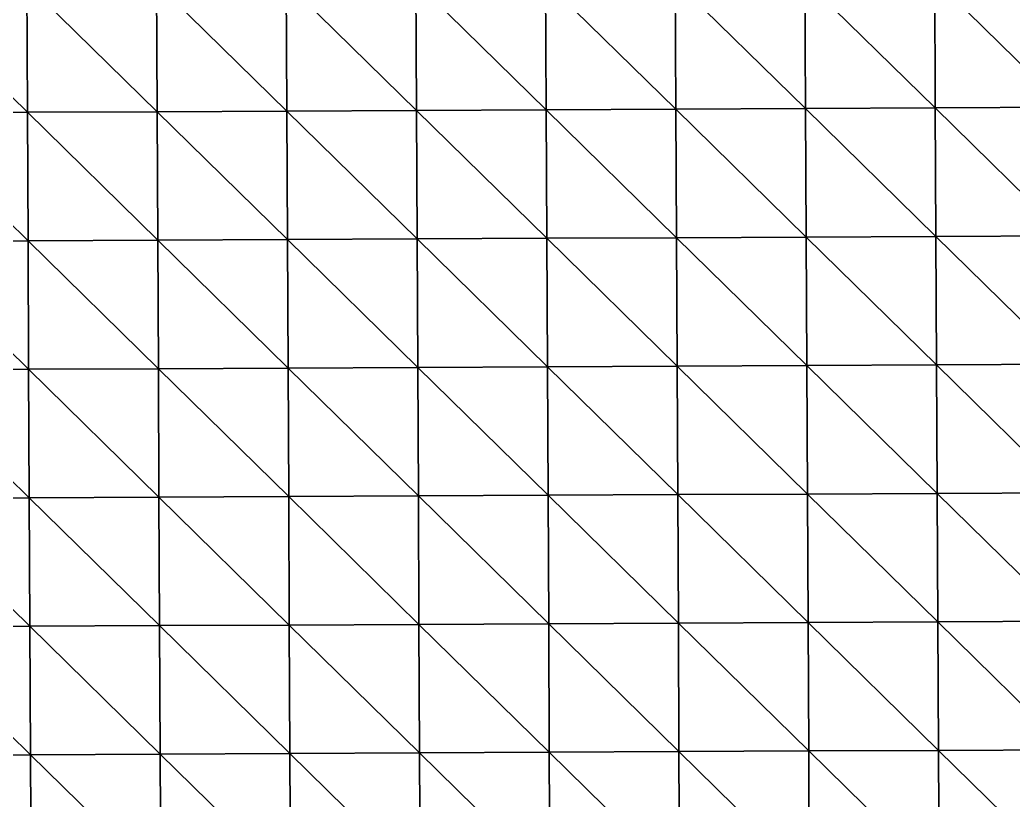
# Model space of a CAD drawing. Extents: x -372 to 678, y -263 to 741.
# Drawn here: x 349.6 to 445.8, y 287 to 362.5 of the extents above; entities that cross this region are included whole.
import ezdxf

# ---------------------------------------------------------------- set-up
doc = ezdxf.new("R2010")
doc.units = 0
doc.header["$LTSCALE"] = 0.0254
doc.layers.get('0').update_dxf_attribs({"linetype": 'CONTINUOUS'})
doc.layers.add('LOCATION_SNAPSHOT', color=144, linetype='CONTINUOUS')
doc.layers.add('LOCATION_TERRAIN', color=36, linetype='CONTINUOUS')

# ---------------------------------------------------------------- blocks, each defined once
blk = doc.blocks.new('LOCATION_SNAPSHOT_1')
at = {"color": 8}
mesh = blk.add_polyface(dxfattribs=at)
corners = [(-63.49, 214.773), (675.116, 740.668), (-66.007, 737.092), (677.638, 218.347)]
mesh.append_faces([[corners[k] for k in face] for face in [(0, 1, 2), (1, 0, 3)]], dxfattribs={"vtx0": -1, "color": 8})
blk = doc.blocks.new('LOCATION_TERRAIN_1')
at = {"color": 8}
mesh = blk.add_polyface(dxfattribs=at)
corners = [(350.379, 353.569, 7.338), (350.319, 366.005, 7.574), (337.757, 365.945, 7.073)]
mesh.append_faces([[corners[k] for k in face] for face in [(0, 1, 2)]], dxfattribs={"color": 8})
mesh = blk.add_polyface(dxfattribs=at)
corners = [(350.379, 353.569, 7.338), (337.757, 365.945, 7.073), (337.817, 353.508, 7.054)]
mesh.append_faces([[corners[k] for k in face] for face in [(0, 1, 2)]], dxfattribs={"color": 8})
mesh = blk.add_polyface(dxfattribs=at)
corners = [(362.94, 353.63, 7.595), (362.88, 366.066, 8.171), (350.319, 366.005, 7.574)]
mesh.append_faces([[corners[k] for k in face] for face in [(0, 1, 2)]], dxfattribs={"color": 8})
mesh = blk.add_polyface(dxfattribs=at)
corners = [(362.94, 353.63, 7.595), (350.319, 366.005, 7.574), (350.379, 353.569, 7.338)]
mesh.append_faces([[corners[k] for k in face] for face in [(0, 1, 2)]], dxfattribs={"color": 8})
mesh = blk.add_polyface(dxfattribs=at)
corners = [(375.502, 353.69, 7.833), (375.442, 366.126, 8.843), (362.88, 366.066, 8.171)]
mesh.append_faces([[corners[k] for k in face] for face in [(0, 1, 2)]], dxfattribs={"color": 8})
mesh = blk.add_polyface(dxfattribs=at)
corners = [(375.502, 353.69, 7.833), (362.88, 366.066, 8.171), (362.94, 353.63, 7.595)]
mesh.append_faces([[corners[k] for k in face] for face in [(0, 1, 2)]], dxfattribs={"color": 8})
mesh = blk.add_polyface(dxfattribs=at)
corners = [(388.063, 353.751, 8.07), (388.003, 366.187, 9.514), (375.442, 366.126, 8.843)]
mesh.append_faces([[corners[k] for k in face] for face in [(0, 1, 2)]], dxfattribs={"color": 8})
mesh = blk.add_polyface(dxfattribs=at)
corners = [(388.063, 353.751, 8.07), (375.442, 366.126, 8.843), (375.502, 353.69, 7.833)]
mesh.append_faces([[corners[k] for k in face] for face in [(0, 1, 2)]], dxfattribs={"color": 8})
mesh = blk.add_polyface(dxfattribs=at)
corners = [(400.625, 353.811, 8.713), (400.565, 366.248, 10.357), (388.003, 366.187, 9.514)]
mesh.append_faces([[corners[k] for k in face] for face in [(0, 1, 2)]], dxfattribs={"color": 8})
mesh = blk.add_polyface(dxfattribs=at)
corners = [(400.625, 353.811, 8.713), (388.003, 366.187, 9.514), (388.063, 353.751, 8.07)]
mesh.append_faces([[corners[k] for k in face] for face in [(0, 1, 2)]], dxfattribs={"color": 8})
mesh = blk.add_polyface(dxfattribs=at)
corners = [(413.186, 353.872, 9.703), (413.126, 366.308, 11.347), (400.565, 366.248, 10.357)]
mesh.append_faces([[corners[k] for k in face] for face in [(0, 1, 2)]], dxfattribs={"color": 8})
mesh = blk.add_polyface(dxfattribs=at)
corners = [(413.186, 353.872, 9.703), (400.565, 366.248, 10.357), (400.625, 353.811, 8.713)]
mesh.append_faces([[corners[k] for k in face] for face in [(0, 1, 2)]], dxfattribs={"color": 8})
mesh = blk.add_polyface(dxfattribs=at)
corners = [(425.748, 353.933, 10.693), (425.688, 366.369, 12.337), (413.126, 366.308, 11.347)]
mesh.append_faces([[corners[k] for k in face] for face in [(0, 1, 2)]], dxfattribs={"color": 8})
mesh = blk.add_polyface(dxfattribs=at)
corners = [(425.748, 353.933, 10.693), (413.126, 366.308, 11.347), (413.186, 353.872, 9.703)]
mesh.append_faces([[corners[k] for k in face] for face in [(0, 1, 2)]], dxfattribs={"color": 8})
mesh = blk.add_polyface(dxfattribs=at)
corners = [(438.309, 353.993, 11.562), (438.249, 366.429, 12.986), (425.688, 366.369, 12.337)]
mesh.append_faces([[corners[k] for k in face] for face in [(0, 1, 2)]], dxfattribs={"color": 8})
mesh = blk.add_polyface(dxfattribs=at)
corners = [(438.309, 353.993, 11.562), (425.688, 366.369, 12.337), (425.748, 353.933, 10.693)]
mesh.append_faces([[corners[k] for k in face] for face in [(0, 1, 2)]], dxfattribs={"color": 8})
mesh = blk.add_polyface(dxfattribs=at)
corners = [(450.871, 354.054, 12.315), (450.811, 366.49, 13.304), (438.249, 366.429, 12.986)]
mesh.append_faces([[corners[k] for k in face] for face in [(0, 1, 2)]], dxfattribs={"color": 8})
mesh = blk.add_polyface(dxfattribs=at)
corners = [(450.871, 354.054, 12.315), (438.249, 366.429, 12.986), (438.309, 353.993, 11.562)]
mesh.append_faces([[corners[k] for k in face] for face in [(0, 1, 2)]], dxfattribs={"color": 8})
mesh = blk.add_polyface(dxfattribs=at)
corners = [(450.931, 341.618, 11.325), (450.871, 354.054, 12.315), (438.309, 353.993, 11.562)]
mesh.append_faces([[corners[k] for k in face] for face in [(0, 1, 2)]], dxfattribs={"color": 8})
mesh = blk.add_polyface(dxfattribs=at)
corners = [(350.439, 341.133, 7.103), (350.379, 353.569, 7.338), (337.817, 353.508, 7.054)]
mesh.append_faces([[corners[k] for k in face] for face in [(0, 1, 2)]], dxfattribs={"color": 8})
mesh = blk.add_polyface(dxfattribs=at)
corners = [(350.439, 341.133, 7.103), (337.817, 353.508, 7.054), (337.877, 341.072, 7.036)]
mesh.append_faces([[corners[k] for k in face] for face in [(0, 1, 2)]], dxfattribs={"color": 8})
mesh = blk.add_polyface(dxfattribs=at)
corners = [(363, 341.193, 7.019), (362.94, 353.63, 7.595), (350.379, 353.569, 7.338)]
mesh.append_faces([[corners[k] for k in face] for face in [(0, 1, 2)]], dxfattribs={"color": 8})
mesh = blk.add_polyface(dxfattribs=at)
corners = [(363, 341.193, 7.019), (350.379, 353.569, 7.338), (350.439, 341.133, 7.103)]
mesh.append_faces([[corners[k] for k in face] for face in [(0, 1, 2)]], dxfattribs={"color": 8})
mesh = blk.add_polyface(dxfattribs=at)
corners = [(375.562, 341.254, 6.822), (375.502, 353.69, 7.833), (362.94, 353.63, 7.595)]
mesh.append_faces([[corners[k] for k in face] for face in [(0, 1, 2)]], dxfattribs={"color": 8})
mesh = blk.add_polyface(dxfattribs=at)
corners = [(375.562, 341.254, 6.822), (362.94, 353.63, 7.595), (363, 341.193, 7.019)]
mesh.append_faces([[corners[k] for k in face] for face in [(0, 1, 2)]], dxfattribs={"color": 8})
mesh = blk.add_polyface(dxfattribs=at)
corners = [(388.123, 341.315, 6.625), (388.063, 353.751, 8.07), (375.502, 353.69, 7.833)]
mesh.append_faces([[corners[k] for k in face] for face in [(0, 1, 2)]], dxfattribs={"color": 8})
mesh = blk.add_polyface(dxfattribs=at)
corners = [(388.123, 341.315, 6.625), (375.502, 353.69, 7.833), (375.562, 341.254, 6.822)]
mesh.append_faces([[corners[k] for k in face] for face in [(0, 1, 2)]], dxfattribs={"color": 8})
mesh = blk.add_polyface(dxfattribs=at)
corners = [(400.685, 341.375, 7.069), (400.625, 353.811, 8.713), (388.063, 353.751, 8.07)]
mesh.append_faces([[corners[k] for k in face] for face in [(0, 1, 2)]], dxfattribs={"color": 8})
mesh = blk.add_polyface(dxfattribs=at)
corners = [(400.685, 341.375, 7.069), (388.063, 353.751, 8.07), (388.123, 341.315, 6.625)]
mesh.append_faces([[corners[k] for k in face] for face in [(0, 1, 2)]], dxfattribs={"color": 8})
mesh = blk.add_polyface(dxfattribs=at)
corners = [(413.246, 341.436, 8.059), (413.186, 353.872, 9.703), (400.625, 353.811, 8.713)]
mesh.append_faces([[corners[k] for k in face] for face in [(0, 1, 2)]], dxfattribs={"color": 8})
mesh = blk.add_polyface(dxfattribs=at)
corners = [(413.246, 341.436, 8.059), (400.625, 353.811, 8.713), (400.685, 341.375, 7.069)]
mesh.append_faces([[corners[k] for k in face] for face in [(0, 1, 2)]], dxfattribs={"color": 8})
mesh = blk.add_polyface(dxfattribs=at)
corners = [(425.808, 341.496, 9.049), (425.748, 353.933, 10.693), (413.186, 353.872, 9.703)]
mesh.append_faces([[corners[k] for k in face] for face in [(0, 1, 2)]], dxfattribs={"color": 8})
mesh = blk.add_polyface(dxfattribs=at)
corners = [(425.808, 341.496, 9.049), (413.186, 353.872, 9.703), (413.246, 341.436, 8.059)]
mesh.append_faces([[corners[k] for k in face] for face in [(0, 1, 2)]], dxfattribs={"color": 8})
mesh = blk.add_polyface(dxfattribs=at)
corners = [(438.369, 341.557, 10.139), (438.309, 353.993, 11.562), (425.748, 353.933, 10.693)]
mesh.append_faces([[corners[k] for k in face] for face in [(0, 1, 2)]], dxfattribs={"color": 8})
mesh = blk.add_polyface(dxfattribs=at)
corners = [(438.369, 341.557, 10.139), (425.748, 353.933, 10.693), (425.808, 341.496, 9.049)]
mesh.append_faces([[corners[k] for k in face] for face in [(0, 1, 2)]], dxfattribs={"color": 8})
mesh = blk.add_polyface(dxfattribs=at)
corners = [(450.931, 341.618, 11.325), (438.309, 353.993, 11.562), (438.369, 341.557, 10.139)]
mesh.append_faces([[corners[k] for k in face] for face in [(0, 1, 2)]], dxfattribs={"color": 8})
mesh = blk.add_polyface(dxfattribs=at)
corners = [(438.429, 329.121, 9.436), (438.369, 341.557, 10.139), (425.808, 341.496, 9.049)]
mesh.append_faces([[corners[k] for k in face] for face in [(0, 1, 2)]], dxfattribs={"color": 8})
mesh = blk.add_polyface(dxfattribs=at)
corners = [(450.991, 329.181, 10.68), (450.931, 341.618, 11.325), (438.369, 341.557, 10.139)]
mesh.append_faces([[corners[k] for k in face] for face in [(0, 1, 2)]], dxfattribs={"color": 8})
mesh = blk.add_polyface(dxfattribs=at)
corners = [(450.991, 329.181, 10.68), (438.369, 341.557, 10.139), (438.429, 329.121, 9.436)]
mesh.append_faces([[corners[k] for k in face] for face in [(0, 1, 2)]], dxfattribs={"color": 8})
mesh = blk.add_polyface(dxfattribs=at)
corners = [(350.499, 328.697, 7.194), (350.439, 341.133, 7.103), (337.877, 341.072, 7.036)]
mesh.append_faces([[corners[k] for k in face] for face in [(0, 1, 2)]], dxfattribs={"color": 8})
mesh = blk.add_polyface(dxfattribs=at)
corners = [(350.499, 328.697, 7.194), (337.877, 341.072, 7.036), (337.937, 328.636, 7.043)]
mesh.append_faces([[corners[k] for k in face] for face in [(0, 1, 2)]], dxfattribs={"color": 8})
mesh = blk.add_polyface(dxfattribs=at)
corners = [(363.06, 328.757, 7.113), (363, 341.193, 7.019), (350.439, 341.133, 7.103)]
mesh.append_faces([[corners[k] for k in face] for face in [(0, 1, 2)]], dxfattribs={"color": 8})
mesh = blk.add_polyface(dxfattribs=at)
corners = [(363.06, 328.757, 7.113), (350.439, 341.133, 7.103), (350.499, 328.697, 7.194)]
mesh.append_faces([[corners[k] for k in face] for face in [(0, 1, 2)]], dxfattribs={"color": 8})
mesh = blk.add_polyface(dxfattribs=at)
corners = [(375.622, 328.818, 6.858), (375.562, 341.254, 6.822), (363, 341.193, 7.019)]
mesh.append_faces([[corners[k] for k in face] for face in [(0, 1, 2)]], dxfattribs={"color": 8})
mesh = blk.add_polyface(dxfattribs=at)
corners = [(375.622, 328.818, 6.858), (363, 341.193, 7.019), (363.06, 328.757, 7.113)]
mesh.append_faces([[corners[k] for k in face] for face in [(0, 1, 2)]], dxfattribs={"color": 8})
mesh = blk.add_polyface(dxfattribs=at)
corners = [(388.183, 328.878, 6.604), (388.123, 341.315, 6.625), (375.562, 341.254, 6.822)]
mesh.append_faces([[corners[k] for k in face] for face in [(0, 1, 2)]], dxfattribs={"color": 8})
mesh = blk.add_polyface(dxfattribs=at)
corners = [(388.183, 328.878, 6.604), (375.562, 341.254, 6.822), (375.622, 328.818, 6.858)]
mesh.append_faces([[corners[k] for k in face] for face in [(0, 1, 2)]], dxfattribs={"color": 8})
mesh = blk.add_polyface(dxfattribs=at)
corners = [(400.745, 328.939, 6.898), (400.685, 341.375, 7.069), (388.123, 341.315, 6.625)]
mesh.append_faces([[corners[k] for k in face] for face in [(0, 1, 2)]], dxfattribs={"color": 8})
mesh = blk.add_polyface(dxfattribs=at)
corners = [(400.745, 328.939, 6.898), (388.123, 341.315, 6.625), (388.183, 328.878, 6.604)]
mesh.append_faces([[corners[k] for k in face] for face in [(0, 1, 2)]], dxfattribs={"color": 8})
mesh = blk.add_polyface(dxfattribs=at)
corners = [(413.306, 329, 7.663), (413.246, 341.436, 8.059), (400.685, 341.375, 7.069)]
mesh.append_faces([[corners[k] for k in face] for face in [(0, 1, 2)]], dxfattribs={"color": 8})
mesh = blk.add_polyface(dxfattribs=at)
corners = [(413.306, 329, 7.663), (400.685, 341.375, 7.069), (400.745, 328.939, 6.898)]
mesh.append_faces([[corners[k] for k in face] for face in [(0, 1, 2)]], dxfattribs={"color": 8})
mesh = blk.add_polyface(dxfattribs=at)
corners = [(425.868, 329.06, 8.427), (425.808, 341.496, 9.049), (413.246, 341.436, 8.059)]
mesh.append_faces([[corners[k] for k in face] for face in [(0, 1, 2)]], dxfattribs={"color": 8})
mesh = blk.add_polyface(dxfattribs=at)
corners = [(425.868, 329.06, 8.427), (413.246, 341.436, 8.059), (413.306, 329, 7.663)]
mesh.append_faces([[corners[k] for k in face] for face in [(0, 1, 2)]], dxfattribs={"color": 8})
mesh = blk.add_polyface(dxfattribs=at)
corners = [(438.429, 329.121, 9.436), (425.808, 341.496, 9.049), (425.868, 329.06, 8.427)]
mesh.append_faces([[corners[k] for k in face] for face in [(0, 1, 2)]], dxfattribs={"color": 8})
mesh = blk.add_polyface(dxfattribs=at)
corners = [(425.928, 316.624, 8.258), (425.868, 329.06, 8.427), (413.306, 329, 7.663)]
mesh.append_faces([[corners[k] for k in face] for face in [(0, 1, 2)]], dxfattribs={"color": 8})
mesh = blk.add_polyface(dxfattribs=at)
corners = [(438.489, 316.685, 9.052), (438.429, 329.121, 9.436), (425.868, 329.06, 8.427)]
mesh.append_faces([[corners[k] for k in face] for face in [(0, 1, 2)]], dxfattribs={"color": 8})
mesh = blk.add_polyface(dxfattribs=at)
corners = [(438.489, 316.685, 9.052), (425.868, 329.06, 8.427), (425.928, 316.624, 8.258)]
mesh.append_faces([[corners[k] for k in face] for face in [(0, 1, 2)]], dxfattribs={"color": 8})
mesh = blk.add_polyface(dxfattribs=at)
corners = [(451.051, 316.745, 10.188), (450.991, 329.181, 10.68), (438.429, 329.121, 9.436)]
mesh.append_faces([[corners[k] for k in face] for face in [(0, 1, 2)]], dxfattribs={"color": 8})
mesh = blk.add_polyface(dxfattribs=at)
corners = [(451.051, 316.745, 10.188), (438.429, 329.121, 9.436), (438.489, 316.685, 9.052)]
mesh.append_faces([[corners[k] for k in face] for face in [(0, 1, 2)]], dxfattribs={"color": 8})
mesh = blk.add_polyface(dxfattribs=at)
corners = [(350.559, 316.26, 7.429), (350.499, 328.697, 7.194), (337.937, 328.636, 7.043)]
mesh.append_faces([[corners[k] for k in face] for face in [(0, 1, 2)]], dxfattribs={"color": 8})
mesh = blk.add_polyface(dxfattribs=at)
corners = [(350.559, 316.26, 7.429), (337.937, 328.636, 7.043), (337.997, 316.2, 7.062)]
mesh.append_faces([[corners[k] for k in face] for face in [(0, 1, 2)]], dxfattribs={"color": 8})
mesh = blk.add_polyface(dxfattribs=at)
corners = [(363.12, 316.321, 7.504), (363.06, 328.757, 7.113), (350.499, 328.697, 7.194)]
mesh.append_faces([[corners[k] for k in face] for face in [(0, 1, 2)]], dxfattribs={"color": 8})
mesh = blk.add_polyface(dxfattribs=at)
corners = [(363.12, 316.321, 7.504), (350.499, 328.697, 7.194), (350.559, 316.26, 7.429)]
mesh.append_faces([[corners[k] for k in face] for face in [(0, 1, 2)]], dxfattribs={"color": 8})
mesh = blk.add_polyface(dxfattribs=at)
corners = [(375.682, 316.382, 7.358), (375.622, 328.818, 6.858), (363.06, 328.757, 7.113)]
mesh.append_faces([[corners[k] for k in face] for face in [(0, 1, 2)]], dxfattribs={"color": 8})
mesh = blk.add_polyface(dxfattribs=at)
corners = [(375.682, 316.382, 7.358), (363.06, 328.757, 7.113), (363.12, 316.321, 7.504)]
mesh.append_faces([[corners[k] for k in face] for face in [(0, 1, 2)]], dxfattribs={"color": 8})
mesh = blk.add_polyface(dxfattribs=at)
corners = [(388.243, 316.442, 7.211), (388.183, 328.878, 6.604), (375.622, 328.818, 6.858)]
mesh.append_faces([[corners[k] for k in face] for face in [(0, 1, 2)]], dxfattribs={"color": 8})
mesh = blk.add_polyface(dxfattribs=at)
corners = [(388.243, 316.442, 7.211), (375.622, 328.818, 6.858), (375.682, 316.382, 7.358)]
mesh.append_faces([[corners[k] for k in face] for face in [(0, 1, 2)]], dxfattribs={"color": 8})
mesh = blk.add_polyface(dxfattribs=at)
corners = [(400.805, 316.503, 7.381), (400.745, 328.939, 6.898), (388.183, 328.878, 6.604)]
mesh.append_faces([[corners[k] for k in face] for face in [(0, 1, 2)]], dxfattribs={"color": 8})
mesh = blk.add_polyface(dxfattribs=at)
corners = [(400.805, 316.503, 7.381), (388.183, 328.878, 6.604), (388.243, 316.442, 7.211)]
mesh.append_faces([[corners[k] for k in face] for face in [(0, 1, 2)]], dxfattribs={"color": 8})
mesh = blk.add_polyface(dxfattribs=at)
corners = [(413.366, 316.563, 7.819), (413.306, 329, 7.663), (400.745, 328.939, 6.898)]
mesh.append_faces([[corners[k] for k in face] for face in [(0, 1, 2)]], dxfattribs={"color": 8})
mesh = blk.add_polyface(dxfattribs=at)
corners = [(413.366, 316.563, 7.819), (400.745, 328.939, 6.898), (400.805, 316.503, 7.381)]
mesh.append_faces([[corners[k] for k in face] for face in [(0, 1, 2)]], dxfattribs={"color": 8})
mesh = blk.add_polyface(dxfattribs=at)
corners = [(425.928, 316.624, 8.258), (413.306, 329, 7.663), (413.366, 316.563, 7.819)]
mesh.append_faces([[corners[k] for k in face] for face in [(0, 1, 2)]], dxfattribs={"color": 8})
mesh = blk.add_polyface(dxfattribs=at)
corners = [(400.865, 304.067, 7.863), (400.805, 316.503, 7.381), (388.243, 316.442, 7.211)]
mesh.append_faces([[corners[k] for k in face] for face in [(0, 1, 2)]], dxfattribs={"color": 8})
mesh = blk.add_polyface(dxfattribs=at)
corners = [(413.426, 304.127, 7.976), (413.366, 316.563, 7.819), (400.805, 316.503, 7.381)]
mesh.append_faces([[corners[k] for k in face] for face in [(0, 1, 2)]], dxfattribs={"color": 8})
mesh = blk.add_polyface(dxfattribs=at)
corners = [(413.426, 304.127, 7.976), (400.805, 316.503, 7.381), (400.865, 304.067, 7.863)]
mesh.append_faces([[corners[k] for k in face] for face in [(0, 1, 2)]], dxfattribs={"color": 8})
mesh = blk.add_polyface(dxfattribs=at)
corners = [(425.988, 304.188, 8.089), (425.928, 316.624, 8.258), (413.366, 316.563, 7.819)]
mesh.append_faces([[corners[k] for k in face] for face in [(0, 1, 2)]], dxfattribs={"color": 8})
mesh = blk.add_polyface(dxfattribs=at)
corners = [(425.988, 304.188, 8.089), (413.366, 316.563, 7.819), (413.426, 304.127, 7.976)]
mesh.append_faces([[corners[k] for k in face] for face in [(0, 1, 2)]], dxfattribs={"color": 8})
mesh = blk.add_polyface(dxfattribs=at)
corners = [(438.549, 304.248, 8.667), (438.489, 316.685, 9.052), (425.928, 316.624, 8.258)]
mesh.append_faces([[corners[k] for k in face] for face in [(0, 1, 2)]], dxfattribs={"color": 8})
mesh = blk.add_polyface(dxfattribs=at)
corners = [(438.549, 304.248, 8.667), (425.928, 316.624, 8.258), (425.988, 304.188, 8.089)]
mesh.append_faces([[corners[k] for k in face] for face in [(0, 1, 2)]], dxfattribs={"color": 8})
mesh = blk.add_polyface(dxfattribs=at)
corners = [(451.111, 304.309, 9.695), (451.051, 316.745, 10.188), (438.489, 316.685, 9.052)]
mesh.append_faces([[corners[k] for k in face] for face in [(0, 1, 2)]], dxfattribs={"color": 8})
mesh = blk.add_polyface(dxfattribs=at)
corners = [(451.111, 304.309, 9.695), (438.489, 316.685, 9.052), (438.549, 304.248, 8.667)]
mesh.append_faces([[corners[k] for k in face] for face in [(0, 1, 2)]], dxfattribs={"color": 8})
mesh = blk.add_polyface(dxfattribs=at)
corners = [(350.619, 303.824, 7.665), (350.559, 316.26, 7.429), (337.997, 316.2, 7.062)]
mesh.append_faces([[corners[k] for k in face] for face in [(0, 1, 2)]], dxfattribs={"color": 8})
mesh = blk.add_polyface(dxfattribs=at)
corners = [(350.619, 303.824, 7.665), (337.997, 316.2, 7.062), (338.057, 303.764, 7.08)]
mesh.append_faces([[corners[k] for k in face] for face in [(0, 1, 2)]], dxfattribs={"color": 8})
mesh = blk.add_polyface(dxfattribs=at)
corners = [(363.18, 303.885, 7.895), (363.12, 316.321, 7.504), (350.559, 316.26, 7.429)]
mesh.append_faces([[corners[k] for k in face] for face in [(0, 1, 2)]], dxfattribs={"color": 8})
mesh = blk.add_polyface(dxfattribs=at)
corners = [(363.18, 303.885, 7.895), (350.559, 316.26, 7.429), (350.619, 303.824, 7.665)]
mesh.append_faces([[corners[k] for k in face] for face in [(0, 1, 2)]], dxfattribs={"color": 8})
mesh = blk.add_polyface(dxfattribs=at)
corners = [(375.742, 303.945, 7.857), (375.682, 316.382, 7.358), (363.12, 316.321, 7.504)]
mesh.append_faces([[corners[k] for k in face] for face in [(0, 1, 2)]], dxfattribs={"color": 8})
mesh = blk.add_polyface(dxfattribs=at)
corners = [(375.742, 303.945, 7.857), (363.12, 316.321, 7.504), (363.18, 303.885, 7.895)]
mesh.append_faces([[corners[k] for k in face] for face in [(0, 1, 2)]], dxfattribs={"color": 8})
mesh = blk.add_polyface(dxfattribs=at)
corners = [(388.303, 304.006, 7.819), (388.243, 316.442, 7.211), (375.682, 316.382, 7.358)]
mesh.append_faces([[corners[k] for k in face] for face in [(0, 1, 2)]], dxfattribs={"color": 8})
mesh = blk.add_polyface(dxfattribs=at)
corners = [(388.303, 304.006, 7.819), (375.682, 316.382, 7.358), (375.742, 303.945, 7.857)]
mesh.append_faces([[corners[k] for k in face] for face in [(0, 1, 2)]], dxfattribs={"color": 8})
mesh = blk.add_polyface(dxfattribs=at)
corners = [(400.865, 304.067, 7.863), (388.243, 316.442, 7.211), (388.303, 304.006, 7.819)]
mesh.append_faces([[corners[k] for k in face] for face in [(0, 1, 2)]], dxfattribs={"color": 8})
mesh = blk.add_polyface(dxfattribs=at)
corners = [(388.363, 291.57, 8.427), (388.303, 304.006, 7.819), (375.742, 303.945, 7.857)]
mesh.append_faces([[corners[k] for k in face] for face in [(0, 1, 2)]], dxfattribs={"color": 8})
mesh = blk.add_polyface(dxfattribs=at)
corners = [(400.925, 291.63, 8.46), (400.865, 304.067, 7.863), (388.303, 304.006, 7.819)]
mesh.append_faces([[corners[k] for k in face] for face in [(0, 1, 2)]], dxfattribs={"color": 8})
mesh = blk.add_polyface(dxfattribs=at)
corners = [(400.925, 291.63, 8.46), (388.303, 304.006, 7.819), (388.363, 291.57, 8.427)]
mesh.append_faces([[corners[k] for k in face] for face in [(0, 1, 2)]], dxfattribs={"color": 8})
mesh = blk.add_polyface(dxfattribs=at)
corners = [(413.486, 291.691, 8.46), (413.426, 304.127, 7.976), (400.865, 304.067, 7.863)]
mesh.append_faces([[corners[k] for k in face] for face in [(0, 1, 2)]], dxfattribs={"color": 8})
mesh = blk.add_polyface(dxfattribs=at)
corners = [(413.486, 291.691, 8.46), (400.865, 304.067, 7.863), (400.925, 291.63, 8.46)]
mesh.append_faces([[corners[k] for k in face] for face in [(0, 1, 2)]], dxfattribs={"color": 8})
mesh = blk.add_polyface(dxfattribs=at)
corners = [(426.048, 291.752, 8.46), (425.988, 304.188, 8.089), (413.426, 304.127, 7.976)]
mesh.append_faces([[corners[k] for k in face] for face in [(0, 1, 2)]], dxfattribs={"color": 8})
mesh = blk.add_polyface(dxfattribs=at)
corners = [(426.048, 291.752, 8.46), (413.426, 304.127, 7.976), (413.486, 291.691, 8.46)]
mesh.append_faces([[corners[k] for k in face] for face in [(0, 1, 2)]], dxfattribs={"color": 8})
mesh = blk.add_polyface(dxfattribs=at)
corners = [(438.609, 291.812, 8.819), (438.549, 304.248, 8.667), (425.988, 304.188, 8.089)]
mesh.append_faces([[corners[k] for k in face] for face in [(0, 1, 2)]], dxfattribs={"color": 8})
mesh = blk.add_polyface(dxfattribs=at)
corners = [(438.609, 291.812, 8.819), (425.988, 304.188, 8.089), (426.048, 291.752, 8.46)]
mesh.append_faces([[corners[k] for k in face] for face in [(0, 1, 2)]], dxfattribs={"color": 8})
mesh = blk.add_polyface(dxfattribs=at)
corners = [(451.171, 291.873, 9.526), (451.111, 304.309, 9.695), (438.549, 304.248, 8.667)]
mesh.append_faces([[corners[k] for k in face] for face in [(0, 1, 2)]], dxfattribs={"color": 8})
mesh = blk.add_polyface(dxfattribs=at)
corners = [(451.171, 291.873, 9.526), (438.549, 304.248, 8.667), (438.609, 291.812, 8.819)]
mesh.append_faces([[corners[k] for k in face] for face in [(0, 1, 2)]], dxfattribs={"color": 8})
mesh = blk.add_polyface(dxfattribs=at)
corners = [(350.679, 291.388, 7.931), (350.619, 303.824, 7.665), (338.057, 303.764, 7.08)]
mesh.append_faces([[corners[k] for k in face] for face in [(0, 1, 2)]], dxfattribs={"color": 8})
mesh = blk.add_polyface(dxfattribs=at)
corners = [(350.679, 291.388, 7.931), (338.057, 303.764, 7.08), (338.117, 291.327, 7.2)]
mesh.append_faces([[corners[k] for k in face] for face in [(0, 1, 2)]], dxfattribs={"color": 8})
mesh = blk.add_polyface(dxfattribs=at)
corners = [(363.24, 291.449, 8.285), (363.18, 303.885, 7.895), (350.619, 303.824, 7.665)]
mesh.append_faces([[corners[k] for k in face] for face in [(0, 1, 2)]], dxfattribs={"color": 8})
mesh = blk.add_polyface(dxfattribs=at)
corners = [(363.24, 291.449, 8.285), (350.619, 303.824, 7.665), (350.679, 291.388, 7.931)]
mesh.append_faces([[corners[k] for k in face] for face in [(0, 1, 2)]], dxfattribs={"color": 8})
mesh = blk.add_polyface(dxfattribs=at)
corners = [(375.802, 291.509, 8.356), (375.742, 303.945, 7.857), (363.18, 303.885, 7.895)]
mesh.append_faces([[corners[k] for k in face] for face in [(0, 1, 2)]], dxfattribs={"color": 8})
mesh = blk.add_polyface(dxfattribs=at)
corners = [(375.802, 291.509, 8.356), (363.18, 303.885, 7.895), (363.24, 291.449, 8.285)]
mesh.append_faces([[corners[k] for k in face] for face in [(0, 1, 2)]], dxfattribs={"color": 8})
mesh = blk.add_polyface(dxfattribs=at)
corners = [(388.363, 291.57, 8.427), (375.742, 303.945, 7.857), (375.802, 291.509, 8.356)]
mesh.append_faces([[corners[k] for k in face] for face in [(0, 1, 2)]], dxfattribs={"color": 8})
mesh = blk.add_polyface(dxfattribs=at)
corners = [(375.862, 279.073, 8.855), (375.802, 291.509, 8.356), (363.24, 291.449, 8.285)]
mesh.append_faces([[corners[k] for k in face] for face in [(0, 1, 2)]], dxfattribs={"color": 8})
mesh = blk.add_polyface(dxfattribs=at)
corners = [(388.423, 279.134, 9.035), (388.363, 291.57, 8.427), (375.802, 291.509, 8.356)]
mesh.append_faces([[corners[k] for k in face] for face in [(0, 1, 2)]], dxfattribs={"color": 8})
mesh = blk.add_polyface(dxfattribs=at)
corners = [(388.423, 279.134, 9.035), (375.802, 291.509, 8.356), (375.862, 279.073, 8.855)]
mesh.append_faces([[corners[k] for k in face] for face in [(0, 1, 2)]], dxfattribs={"color": 8})
mesh = blk.add_polyface(dxfattribs=at)
corners = [(400.985, 279.194, 9.117), (400.925, 291.63, 8.46), (388.363, 291.57, 8.427)]
mesh.append_faces([[corners[k] for k in face] for face in [(0, 1, 2)]], dxfattribs={"color": 8})
mesh = blk.add_polyface(dxfattribs=at)
corners = [(400.985, 279.194, 9.117), (388.363, 291.57, 8.427), (388.423, 279.134, 9.035)]
mesh.append_faces([[corners[k] for k in face] for face in [(0, 1, 2)]], dxfattribs={"color": 8})
mesh = blk.add_polyface(dxfattribs=at)
corners = [(413.546, 279.255, 9.117), (413.486, 291.691, 8.46), (400.925, 291.63, 8.46)]
mesh.append_faces([[corners[k] for k in face] for face in [(0, 1, 2)]], dxfattribs={"color": 8})
mesh = blk.add_polyface(dxfattribs=at)
corners = [(413.546, 279.255, 9.117), (400.925, 291.63, 8.46), (400.985, 279.194, 9.117)]
mesh.append_faces([[corners[k] for k in face] for face in [(0, 1, 2)]], dxfattribs={"color": 8})
mesh = blk.add_polyface(dxfattribs=at)
corners = [(426.108, 279.315, 9.117), (426.048, 291.752, 8.46), (413.486, 291.691, 8.46)]
mesh.append_faces([[corners[k] for k in face] for face in [(0, 1, 2)]], dxfattribs={"color": 8})
mesh = blk.add_polyface(dxfattribs=at)
corners = [(426.108, 279.315, 9.117), (413.486, 291.691, 8.46), (413.546, 279.255, 9.117)]
mesh.append_faces([[corners[k] for k in face] for face in [(0, 1, 2)]], dxfattribs={"color": 8})
mesh = blk.add_polyface(dxfattribs=at)
corners = [(438.669, 279.376, 9.256), (438.609, 291.812, 8.819), (426.048, 291.752, 8.46)]
mesh.append_faces([[corners[k] for k in face] for face in [(0, 1, 2)]], dxfattribs={"color": 8})
mesh = blk.add_polyface(dxfattribs=at)
corners = [(438.669, 279.376, 9.256), (426.048, 291.752, 8.46), (426.108, 279.315, 9.117)]
mesh.append_faces([[corners[k] for k in face] for face in [(0, 1, 2)]], dxfattribs={"color": 8})
mesh = blk.add_polyface(dxfattribs=at)
corners = [(451.231, 279.437, 9.529), (451.171, 291.873, 9.526), (438.609, 291.812, 8.819)]
mesh.append_faces([[corners[k] for k in face] for face in [(0, 1, 2)]], dxfattribs={"color": 8})
mesh = blk.add_polyface(dxfattribs=at)
corners = [(451.231, 279.437, 9.529), (438.609, 291.812, 8.819), (438.669, 279.376, 9.256)]
mesh.append_faces([[corners[k] for k in face] for face in [(0, 1, 2)]], dxfattribs={"color": 8})
mesh = blk.add_polyface(dxfattribs=at)
corners = [(350.739, 278.952, 8.213), (350.679, 291.388, 7.931), (338.117, 291.327, 7.2)]
mesh.append_faces([[corners[k] for k in face] for face in [(0, 1, 2)]], dxfattribs={"color": 8})
mesh = blk.add_polyface(dxfattribs=at)
corners = [(350.739, 278.952, 8.213), (338.117, 291.327, 7.2), (338.177, 278.891, 7.373)]
mesh.append_faces([[corners[k] for k in face] for face in [(0, 1, 2)]], dxfattribs={"color": 8})
mesh = blk.add_polyface(dxfattribs=at)
corners = [(363.3, 279.012, 8.676), (363.24, 291.449, 8.285), (350.679, 291.388, 7.931)]
mesh.append_faces([[corners[k] for k in face] for face in [(0, 1, 2)]], dxfattribs={"color": 8})
mesh = blk.add_polyface(dxfattribs=at)
corners = [(363.3, 279.012, 8.676), (350.679, 291.388, 7.931), (350.739, 278.952, 8.213)]
mesh.append_faces([[corners[k] for k in face] for face in [(0, 1, 2)]], dxfattribs={"color": 8})
mesh = blk.add_polyface(dxfattribs=at)
corners = [(375.862, 279.073, 8.855), (363.24, 291.449, 8.285), (363.3, 279.012, 8.676)]
mesh.append_faces([[corners[k] for k in face] for face in [(0, 1, 2)]], dxfattribs={"color": 8})

msp = doc.modelspace()

# ---------------------------------------------------------------- block references
at = {"layer": 'LOCATION_SNAPSHOT', "color": 0}
msp.add_blockref('LOCATION_SNAPSHOT_1', (0, 0), dxfattribs=at)
at = {"layer": 'LOCATION_TERRAIN', "color": 0}
msp.add_blockref('LOCATION_TERRAIN_1', (0, 0), dxfattribs=at)

doc.saveas('drawing.dxf')
